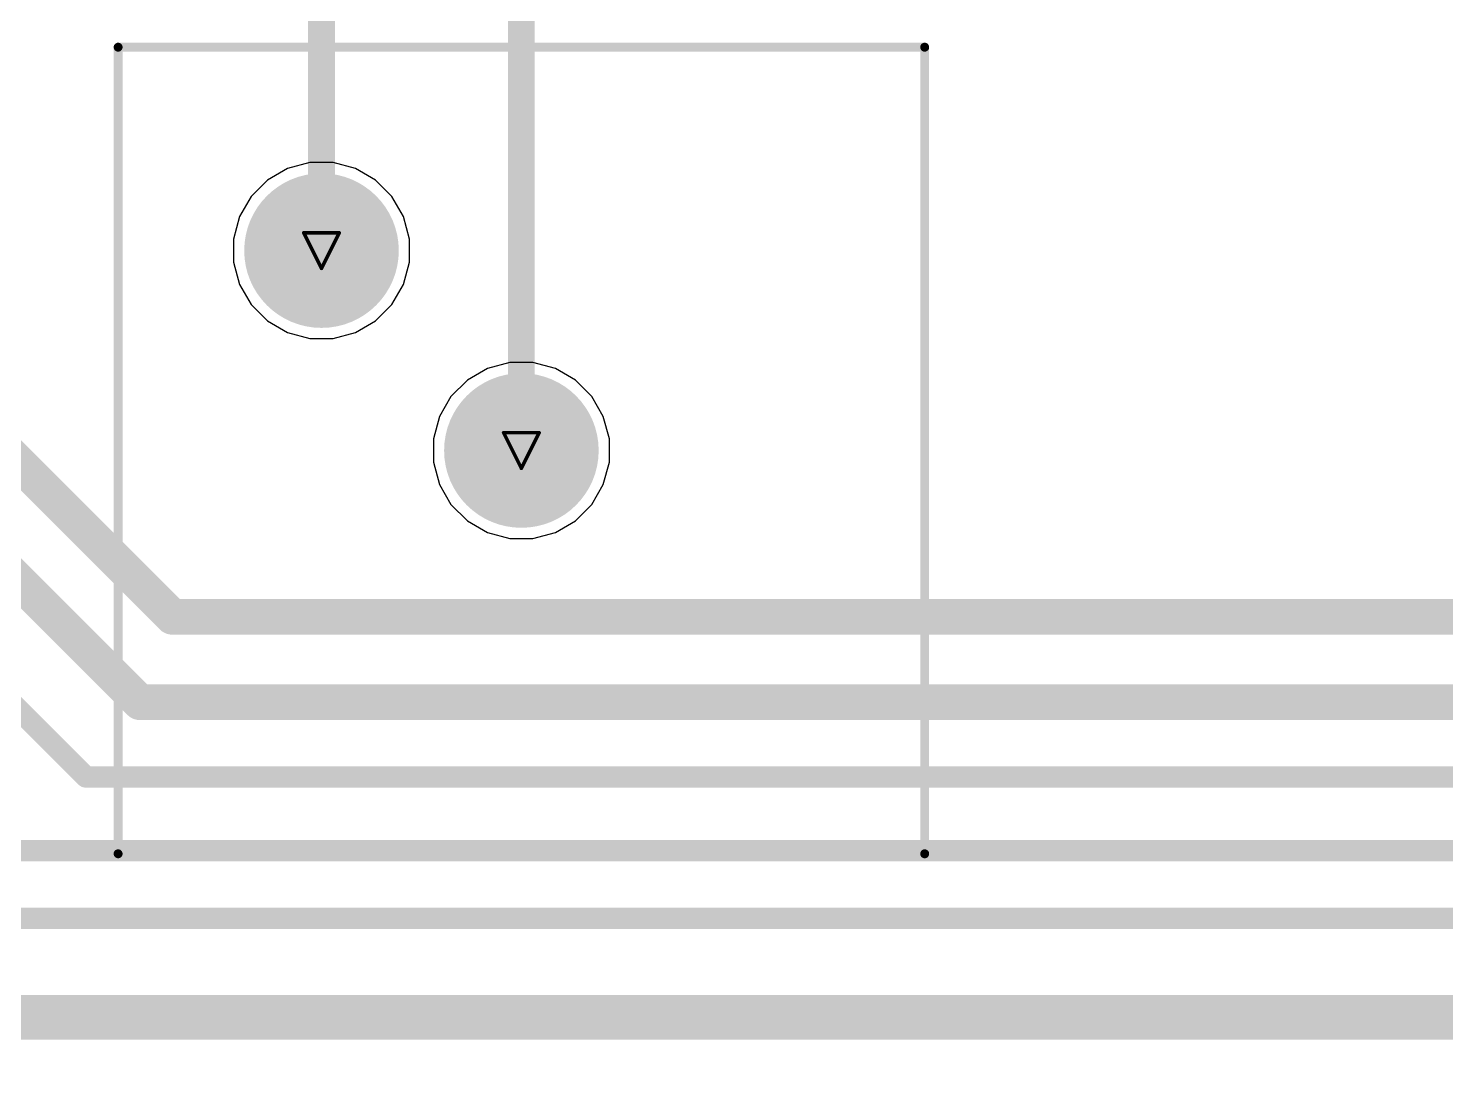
# Model space of a CAD drawing. Header units: inches. Extents: x 29 to 267, y 155 to 337.
# Drawn here: x 83.12 to 103.32, y 235.91 to 250.75 of the extents above; entities that cross this region are included whole.
import ezdxf

# ---------------------------------------------------------------- set-up
doc = ezdxf.new("R2010")
doc.units = ezdxf.units.IN
for name, color, linetype in [('Board Outline', 216, 'Continuous'), ('Bottom Layer', 5, 'Continuous'), ('Bottom Solder', 6, 'Continuous'), ('Drill Drawing', 1, 'Continuous'), ('Multi-Layer', 9, 'Continuous'), ('Pad Holes', 156, 'Continuous'), ('Top Layer', 1, 'Continuous'), ('Top Overlay', 2, 'Continuous'), ('Top Solder', 216, 'Continuous')]:
    doc.layers.add(name, color=color, linetype=linetype)

# ---------------------------------------------------------------- blocks, each defined once
blk = doc.blocks.new('30NR_3')
at = {"layer": 'Bottom Layer'}
h = blk.add_hatch(color=5, dxfattribs=at)
edge = h.paths.add_edge_path()
edge.add_arc((-1.425, 1.425), 1, 0, 360)
h = blk.add_hatch(color=5, dxfattribs=at)
edge = h.paths.add_edge_path()
edge.add_arc((1.425, -1.425), 1, 0, 360)
at = {"layer": 'Bottom Solder'}
h = blk.add_hatch(color=6, dxfattribs=at)
edge = h.paths.add_edge_path()
edge.add_arc((-1.425, 1.425), 1.102, 0, 360)
h = blk.add_hatch(color=6, dxfattribs=at)
edge = h.paths.add_edge_path()
edge.add_arc((1.425, -1.425), 1.102, 0, 360)
at = {"layer": 'Multi-Layer'}
h = blk.add_hatch(color=9, dxfattribs=at)
edge = h.paths.add_edge_path()
edge.add_arc((-1.425, 1.425), 1, 0, 360)
h = blk.add_hatch(color=9, dxfattribs=at)
edge = h.paths.add_edge_path()
edge.add_arc((1.425, -1.425), 1, 0, 360)
at = {"layer": 'Pad Holes'}
h = blk.add_hatch(color=7, dxfattribs=at)
edge = h.paths.add_edge_path()
edge.add_arc((-1.425, 1.425), 0.5, 0, 360)
h = blk.add_hatch(color=7, dxfattribs=at)
edge = h.paths.add_edge_path()
edge.add_arc((1.425, -1.425), 0.5, 0, 360)
at = {"layer": 'Top Layer'}
h = blk.add_hatch(color=1, dxfattribs=at)
edge = h.paths.add_edge_path()
edge.add_arc((-1.425, 1.425), 1, 0, 360)
h = blk.add_hatch(color=1, dxfattribs=at)
edge = h.paths.add_edge_path()
edge.add_arc((1.425, -1.425), 1, 0, 360)
at = {"layer": 'Top Solder'}
h = blk.add_hatch(color=216, dxfattribs=at)
edge = h.paths.add_edge_path()
edge.add_arc((-1.425, 1.425), 1.102, 0, 360)
h = blk.add_hatch(color=216, dxfattribs=at)
edge = h.paths.add_edge_path()
edge.add_arc((1.425, -1.425), 1.102, 0, 360)
at = {"layer": 'Top Overlay', "const_width": 0.127}
for points in [[(-4.325, -7.175), (-4.325, 4.325)], [(-4.325, 4.325), (7.175, 4.325)], [(7.175, -7.175), (7.175, 4.325)], [(-4.325, -7.175), (7.175, -7.175)]]:
    blk.add_lwpolyline(points, dxfattribs=at)
at = {"layer": 'Top Overlay', "const_width": 0.0635}
for points in [[(-4.357, 4.325, 1), (-4.293, 4.325, 1)], [(-4.357, 4.325, 1), (-4.293, 4.325, 1)], [(7.143, 4.325, 1), (7.207, 4.325, 1)], [(7.143, 4.325, 1), (7.207, 4.325, 1)], [(-4.357, -7.175, 1), (-4.293, -7.175, 1)], [(-4.357, -7.175, 1), (-4.293, -7.175, 1)], [(7.143, -7.175, 1), (7.207, -7.175, 1)], [(7.143, -7.175, 1), (7.207, -7.175, 1)]]:
    blk.add_lwpolyline(points, format="xyb", close=True, dxfattribs=at)

msp = doc.modelspace()

# ---------------------------------------------------------------- linework, layer by layer
at = {"layer": 'Board Outline', "const_width": 0.254}
msp.add_lwpolyline([(55.145, 191.491, -2.452185), (125.145, 191.491)], format="xyb", dxfattribs=at)
at = {"layer": 'Bottom Layer'}
for p, q in [((87.129, 248.837), (86.811, 248.752)), ((87.46, 248.837), (87.129, 248.837)), ((87.779, 248.752), (87.46, 248.837)), ((86.525, 248.587), (86.291, 248.353)), ((86.811, 248.752), (86.525, 248.587)), ((88.065, 248.587), (87.779, 248.752)), ((88.298, 248.353), (88.065, 248.587)), ((86.291, 248.353), (86.126, 248.067)), ((88.463, 248.067), (88.298, 248.353)), ((86.126, 248.067), (86.041, 247.748)), ((88.549, 247.748), (88.463, 248.067)), ((86.041, 247.748), (86.041, 247.418)), ((88.549, 247.418), (88.549, 247.748)), ((86.041, 247.418), (86.126, 247.099)), ((88.463, 247.099), (88.549, 247.418)), ((86.126, 247.099), (86.291, 246.813)), ((88.298, 246.813), (88.463, 247.099)), ((86.291, 246.813), (86.525, 246.58)), ((88.065, 246.58), (88.298, 246.813)), ((86.525, 246.58), (86.811, 246.415)), ((87.779, 246.415), (88.065, 246.58)), ((86.811, 246.415), (87.129, 246.329)), ((87.46, 246.329), (87.779, 246.415)), ((87.129, 246.329), (87.46, 246.329)), ((89.979, 245.987), (89.661, 245.902)), ((90.31, 245.987), (89.979, 245.987)), ((90.629, 245.902), (90.31, 245.987)), ((89.375, 245.737), (89.141, 245.503)), ((89.661, 245.902), (89.375, 245.737)), ((90.915, 245.737), (90.629, 245.902)), ((91.148, 245.503), (90.915, 245.737)), ((89.141, 245.503), (88.976, 245.217)), ((91.313, 245.217), (91.148, 245.503)), ((88.976, 245.217), (88.891, 244.898)), ((91.399, 244.898), (91.313, 245.217)), ((88.891, 244.898), (88.891, 244.568)), ((91.399, 244.568), (91.399, 244.898)), ((88.891, 244.568), (88.976, 244.249)), ((91.313, 244.249), (91.399, 244.568)), ((88.976, 244.249), (89.141, 243.963)), ((91.148, 243.963), (91.313, 244.249)), ((89.141, 243.963), (89.375, 243.73)), ((90.915, 243.73), (91.148, 243.963)), ((89.375, 243.73), (89.661, 243.565)), ((90.629, 243.565), (90.915, 243.73)), ((89.661, 243.565), (89.979, 243.479)), ((90.31, 243.479), (90.629, 243.565)), ((89.979, 243.479), (90.31, 243.479))]:
    msp.add_line(p, q, dxfattribs=at)
at = {"layer": 'Drill Drawing', "const_width": 0.0508}
for points in [[(87.041, 247.837), (87.549, 247.837)], [(87.041, 247.837), (87.295, 247.329)], [(87.295, 247.329), (87.549, 247.837)], [(89.891, 244.987), (90.399, 244.987)], [(89.891, 244.987), (90.145, 244.479)], [(90.145, 244.479), (90.399, 244.987)]]:
    msp.add_lwpolyline(points, dxfattribs=at)
at = {"layer": 'Drill Drawing', "const_width": 0.0254}
for points in [[(87.028, 247.837, 1), (87.053, 247.837, 1)], [(87.028, 247.837, 1), (87.053, 247.837, 1)], [(87.536, 247.837, 1), (87.561, 247.837, 1)], [(87.536, 247.837, 1), (87.561, 247.837, 1)], [(87.282, 247.329, 1), (87.307, 247.329, 1)], [(87.282, 247.329, 1), (87.307, 247.329, 1)], [(89.878, 244.987, 1), (89.903, 244.987, 1)], [(89.878, 244.987, 1), (89.903, 244.987, 1)], [(90.386, 244.987, 1), (90.411, 244.987, 1)], [(90.386, 244.987, 1), (90.411, 244.987, 1)], [(90.132, 244.479, 1), (90.157, 244.479, 1)], [(90.132, 244.479, 1), (90.157, 244.479, 1)]]:
    msp.add_lwpolyline(points, format="xyb", close=True, dxfattribs=at)
at = {"layer": 'Top Layer'}
for points, const_width in [([(87.295, 247.583), (87.295, 254.205)], 0.381), ([(90.145, 244.733), (90.145, 252.692)], 0.381), ([(80.861, 246.669), (85.169, 242.361)], 0.508), ([(82.207, 243.644), (84.708, 241.143)], 0.508), ([(85.169, 242.361), (116.11, 242.361)], 0.508), ([(82.218, 241.795), (83.936, 240.078)], 0.305), ([(84.708, 241.143), (116.572, 241.143)], 0.508), ([(83.936, 240.078), (117.392, 240.078)], 0.305), ([(81.664, 239.027), (106.635, 239.027)], 0.305), ([(80.993, 238.061), (106.197, 238.061)], 0.305), ([(79.918, 236.652), (104.708, 236.652)], 0.635)]:
    msp.add_lwpolyline(points, dxfattribs=dict(at, const_width=const_width))
for points, const_width in [([(87.199, 247.583, 1), (87.39, 247.583, 1)], 0.191), ([(90.049, 244.733, 1), (90.24, 244.733, 1)], 0.191), ([(85.042, 242.361, 1), (85.296, 242.361, 1)], 0.254), ([(85.042, 242.361, 1), (85.296, 242.361, 1)], 0.254), ([(84.581, 241.143, 1), (84.835, 241.143, 1)], 0.254), ([(84.581, 241.143, 1), (84.835, 241.143, 1)], 0.254), ([(83.86, 240.078, 1), (84.012, 240.078, 1)], 0.152), ([(83.86, 240.078, 1), (84.012, 240.078, 1)], 0.152)]:
    msp.add_lwpolyline(points, format="xyb", close=True, dxfattribs=dict(at, const_width=const_width))

# ---------------------------------------------------------------- block references
msp.add_blockref('30NR_3', (88.72, 246.158))

doc.saveas('drawing.dxf')
